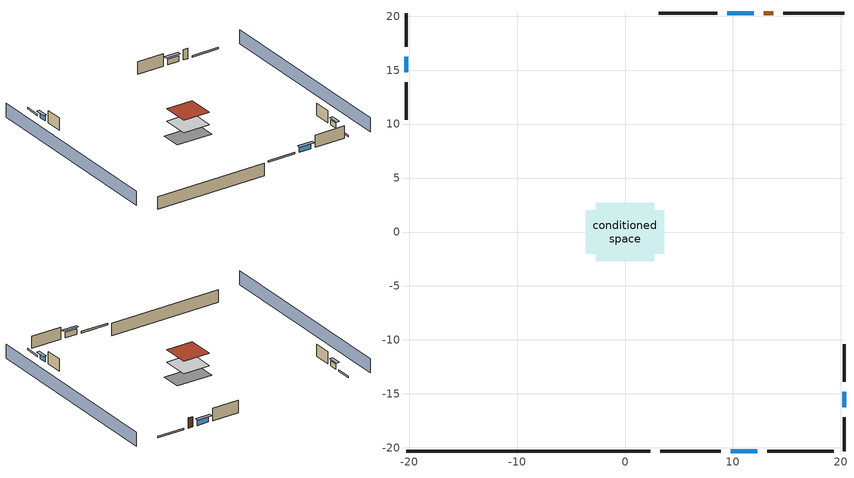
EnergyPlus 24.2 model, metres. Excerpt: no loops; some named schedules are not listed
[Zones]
conditioned space
 floor adiabatic (AdiabaticFloorConstruction): -2.71,-2.71 -2.71,2.71 2.71,2.71 2.71,-2.71 z0.3
 floor foundation (Slab1 construction): -3.64,-2.02 -3.64,2.02 3.64,2.02 3.64,-2.02 z-2.13
 wall outside (RimJoist1 construction): 3.28,-20.29 8.89,-20.29 z0.3:0.61
 wall outside (RimJoist2 construction): -20.29,20.29 -20.29,17.19 z0.3:0.61
 wall outside (RimJoist3 construction): 20.29,20.29 14.69,20.29 z0.3:0.61
 wall outside (RimJoist4 construction): 20.29,-20.29 20.29,-17.19 z0.3:0.61
 wall outside (AdiabaticWallConstruction 1): 13.76,20.29 12.84,20.29 z0.3:2.34
 wall outside (AdiabaticWallConstruction): 9.82,-20.29 12.25,-20.29 / 11.91,20.29 9.48,20.29 z0.3:1.4; -20.29,16.26 -20.29,14.79 / 20.29,-16.26 20.29,-14.79 z0.3:1.31
 wall outside (Wall1 construction): 13.18,-20.29 19.37,-20.29 z0.3:2.74
 wall outside (Wall2 construction): -20.29,13.86 -20.29,10.42 z0.3:2.74
 wall outside (Wall3 construction): 8.55,20.29 3.13,20.29 z0.3:2.74
 wall outside (Wall4 construction): 20.29,-13.86 20.29,-10.42 z0.3:2.74
 wall foundation (FoundationWall1 construction): -20.29,-20.29 2.35,-20.29 z-2.13:0.3
 window (WindowConstruction): 9.82,-20.29 12.25,-20.29 z0.3:1.4
 window (WindowConstruction 1): -20.29,16.26 -20.29,14.79 z0.3:1.31
 window (WindowConstruction 2): 11.91,20.29 9.48,20.29 z0.3:1.4
 window (WindowConstruction 3): 20.29,-16.26 20.29,-14.79 z0.3:1.31
 door (Door): 13.76,20.29 12.84,20.29 z0.3:2.34
 ceiling adiabatic (AdiabaticFloorConstruction): 2.71,-2.71 2.71,2.71 -2.71,2.71 -2.71,-2.71 z0.3
 roof outside (Roof1 construction): -2.71,2.71 -2.71,-2.71 2.71,-2.71 2.71,2.71 z2.74
shading: -24.87,20.29 -24.87,-20.29 / 24.87,-20.29 24.87,20.29 z0:2.74; 12.55,-20.29 9.51,-20.29 9.51,-20.9 12.55,-20.9 z1.71; -20.29,14.48 -20.29,16.56 -20.9,16.56 -20.9,14.48 z1.62; 9.18,20.29 12.22,20.29 12.22,20.9 9.18,20.9 z1.71; 20.29,-14.48 20.29,-16.56 20.9,-16.56 20.9,-14.48 z1.62
[Building]
Building 1: Terrain=Suburbs
[Site:Location]
Portland Intl Arpt_OR: Latitude {deg}=45.59; Longitude {deg}=-122.6; Time Zone {hr}=-8; Elevation {m}=33; Keep Site Location Information=Yes
[Site:GroundTemperature:Shallow]
10.2558, 8.96328, 8.85977, 9.47314, 11.9355, 14.3863, 16.5111, 17.8571, 17.9714, 16.8767, 14.8061, 12.4304
[Site:WaterMainsTemperature]
Calculation Method=Schedule; Temperature Schedule=mains temperature schedule
[Material] Roughness=Rough; Thermal Absorptance=0.9
Name | Thickness {m} | Conductivity {W/m-K} | Density {kg/m3} | Specific Heat {J/kg-K} | Solar Absorptance | Visible Absorptance
asphalt or fiberglass shingles | 0.00635 | 0.162714 | 1121.4 | 1465.45 | 0.85 | 0.85
concrete 4.0 in. | 0.1016 | 1.803125 | 2242.8 | 837.4 | 0.7 | 0.7
concrete 8.0 in. | 0.2032 | 1.803125 | 2242.8 | 837.4 | 0.7 | 0.7
door material | 0.04445 | 0.0612267 | 512.64 | 1214.23 | 0.7 | 0.7
floor covering | 0.0127 | 0.0450781 | 54.468 | 1339.84 | 0.9 | 0.9
floor covering 1 | 0.0127 | 0.0433444 | 54.468 | 1339.84 | 0.6 | 0.6
floor rigid ins; wall rigid ins | 0.512978 | 0.029427 | 32.04 | 1214.23 | 0.7 | 0.7
floor stud and cavity | 0.1397 | 1.75129 | 37.0049 | 1207.88 | 0.7 | 0.7
furniture material conditioned space 1 | 0.1524 | 0.115458 | 640.8 | 1214.23 | 0.6 | 0.6
gypsum board | 0.0127 | 0.160291 | 801 | 837.4 | 0.6 | 0.6
gypsum board 1 | 0.0127 | 0.160291 | 801 | 837.4 | 0.7 | 0.7
osb sheathing 0.5 in. | 0.0127 | 0.115458 | 512.64 | 1214.23 | 0.7 | 0.7
osb sheathing 0.75 in. | 0.01905 | 0.115458 | 512.64 | 1214.23 | 0.7 | 0.7
rim joist stud and cavity | 0.0508 | 0.178688 | 50.32683 | 1063.81 | 0.6 | 0.6
roof rigid ins | 0.051816 | 0.029427 | 32.04 | 1214.23 | 0.7 | 0.7
roof stud and cavity | 0.2032 | 0.667294 | 78.34581 | 1123.46 | 0.7 | 0.7
wall stud and cavity | 0.1397 | 0.550994 | 139.0536 | 1170.24 | 0.7 | 0.7
wall stud and cavity 1 | 0.0889 | 0.380278 | 52.3479 | 1209.89 | 0.7 | 0.7
wall stud and cavity 2 | 0.0889 | 0.391764 | 83.0341 | 1211.67 | 0.7 | 0.7
wood siding | 0.0254 | 0.102417 | 544.68 | 1172.36 | 0.85 | 0.85
wood siding 1; wood siding 2 | 0.0254 | 0.102417 | 544.68 | 1172.36 | 0.7 | 0.7
[WindowMaterial:SimpleGlazingSystem]
WindowMaterial: U-Factor {W/m2-K}=1.93052; Solar Heat Gain Coefficient=0.49
[Construction]
AdiabaticFloorConstruction: floor stud and cavity, floor rigid ins, osb sheathing 0.75 in., floor covering 1
AdiabaticWallConstruction: wood siding 1, wall rigid ins, wall stud and cavity 1, gypsum board
AdiabaticWallConstruction 1: wood siding 2, wall rigid ins, wall stud and cavity 1, gypsum board
Door: door material
FoundationWall1 construction: concrete 8.0 in., gypsum board 1
furniture construction conditioned space 1: furniture material conditioned space 1
PartitionWallConstruction: gypsum board, wall stud and cavity 2, gypsum board
RimJoist1 construction; RimJoist2 construction; RimJoist3 construction; RimJoist4 construction: wood siding, rim joist stud and cavity
Roof1 construction: asphalt or fiberglass shingles, roof rigid ins, osb sheathing 0.75 in., roof stud and cavity, gypsum board
Slab1 construction: concrete 4.0 in., floor covering
Wall1 construction; Wall2 construction; Wall3 construction; Wall4 construction: wood siding, osb sheathing 0.5 in., wall stud and cavity, gypsum board
WindowConstruction; WindowConstruction 1; WindowConstruction 2; WindowConstruction 3: WindowMaterial
[Zone]
conditioned space: Multiplier=1; Volume {m3}=143.623; Part of Total Floor Area=Yes
[Space]
conditioned space 1: Zone=conditioned space; Volume {m3}=143.623
[SurfaceProperty:ExposedFoundationPerimeter]
Slab1: Exposed Perimeter Calculation Method=TotalExposedPerimeter; Total Exposed Perimeter {m}=22.64664
[SurfaceProperty:IncidentSolarMultiplier] Incident Solar Multiplier=1; Incident Solar Multiplier Schedule=trans schedule winter=0.85 summer=0.7
Window1; Window2; Window3; Window4
[InternalMass] Zone or ZoneList=conditioned space; Space or SpaceList=conditioned space 1
Name | Construction | Surface Area {m2}
furniture mass conditioned space 1 | furniture construction conditioned space 1 | 23.56021
partition wall mass | PartitionWallConstruction | 58.90053
[ElectricEquipment] Zone or ZoneList or Space or SpaceList=conditioned space 1; Design Level Calculation Method=EquipmentLevel; Fraction Latent=0
Name | Schedule | Design Level {W} | Fraction Radiant | Fraction Lost
clothes dryer | clothes dryer schedule | 0 | 0 | 1
clothes washer | clothes washer schedule | 0 | 0 | 1
cooking range | cooking range schedule | 0 | 0 | 1
dishwasher | dishwasher schedule | 0 | 0 | 1
freezer | freezer schedule | 194.914 | 0.6 | 0
fridge | fridge schedule | 49.4292 | 0.6 | 0
mech vent house fan | mech vent house fan schedule | 0 | 0 | 1
mech vent house fan cfis | mech vent house fan cfis schedule | 0 | 0 | 0
whole house fan | Always On Discrete | 0 | 0 | 1
[OtherEquipment] Zone or ZoneList or Space or SpaceList=conditioned space 1; Design Level Calculation Method=EquipmentLevel
Name | Fuel Type | Schedule | Design Level {W} | Fraction Latent | Fraction Radiant | Fraction Lost
clothes dryer 1 | Electricity | clothes dryer schedule | 0 | 0 | 0 | 1
cooking range 1 | Electricity | cooking range schedule | 0 | 0 | 0 | 1
general water use latent | None | general water use schedule | 0 | 1 | 0 | 0
general water use sensible | None | general water use schedule | 0 | 0 | 0.6 | 0
mech vent house fan latent load; water heater lat | None | Always On Discrete | 0 | 1 | 0 | 0
mech vent house fan sensible load; water heater sens | None | Always On Discrete | 0 | 0 | 0 | 0
water heater energy adjustment1 | Electricity | Always On Discrete | 0.01 | 0 | 0 | 1
[ZoneInfiltration:DesignFlowRate] Zone or ZoneList or Space or SpaceList=conditioned space 1; Schedule=Always On Discrete; Design Flow Rate Calculation Method=Flow/Zone; Design Flow Rate {m3/s}=0
infil flow; natural vent flow; whole house fan flow
[AvailabilityManager:Scheduled]
central ac and furnace airloop Availability Manager: Schedule=Always On Discrete
[Foundation:Kiva]
Foundation Kiva 1: Initial Indoor Air Temperature {C}=9.44444; Wall Height Above Grade {m}=0.3048; Wall Depth Below Slab {m}=0.2032
[Foundation:Kiva:Settings]
Soil Conductivity {W/m-K}=2.9427; Soil Density {kg/m3}=1842.3; Soil Specific Heat {J/kg-K}=418.7; Ground Solar Absorptivity=0.9; Ground Thermal Absorptivity=0.9; Ground Surface Roughness {m}=0.03; Far-Field Width {m}=40; Deep-Ground Boundary Condition=ZeroFlux; Deep-Ground Depth {m}=40; Minimum Cell Dimension {m}=0.2; Maximum Cell Growth Coefficient=3; Simulation Timestep=Timestep
[EnergyManagementSystem:GlobalVariable]
central_ac_and_furnace_airloop_Fan_RTF
infil_program_Qfan
infil_program_Qinf
natural_vent_program_Qnv
natural_vent_program_Qwhf
[EnergyManagementSystem:Sensor]
Name | Output:Variable or Output:Meter Index Key | Output:Variable or Output:Meter
airflow_gain | infil flow | Infiltration Sensible Heat Gain Energy
airflow_gain_1 | natural vent flow | Infiltration Sensible Heat Gain Energy
airflow_gain_2 | whole house fan flow | Infiltration Sensible Heat Gain Energy
airflow_loss | infil flow | Infiltration Sensible Heat Loss Energy
airflow_loss_1 | natural vent flow | Infiltration Sensible Heat Loss Energy
airflow_loss_2 | whole house fan flow | Infiltration Sensible Heat Loss Energy
clg_load_cond |  | Cooling:EnergyTransfer:Zone:CONDITIONED SPACE
clg_sp_s; clg_sp_s_1 | cooling setpoint | Schedule Value
cool_season | cooling season schedule | Schedule Value
htg_load_cond |  | Heating:EnergyTransfer:Zone:CONDITIONED SPACE
htg_sp_s; htg_sp_s_1 | heating setpoint | Schedule Value
ig_ee_conv | clothes dryer | Electric Equipment Convective Heating Energy
ig_ee_conv_2 | cooking range | Electric Equipment Convective Heating Energy
ig_ee_conv_4 | freezer | Electric Equipment Convective Heating Energy
ig_ee_conv_5 | fridge | Electric Equipment Convective Heating Energy
ig_ee_conv_6 | whole house fan | Electric Equipment Convective Heating Energy
ig_ee_rad | clothes dryer | Electric Equipment Radiant Heating Energy
ig_ee_rad_2 | cooking range | Electric Equipment Radiant Heating Energy
ig_ee_rad_4 | freezer | Electric Equipment Radiant Heating Energy
ig_ee_rad_5 | fridge | Electric Equipment Radiant Heating Energy
ig_ee_rad_6 | whole house fan | Electric Equipment Radiant Heating Energy
ig_oe_conv | clothes dryer 1 | Other Equipment Convective Heating Energy
ig_oe_conv_1 | cooking range 1 | Other Equipment Convective Heating Energy
ig_oe_conv_2 | general water use latent | Other Equipment Convective Heating Energy
ig_oe_conv_3 | general water use sensible | Other Equipment Convective Heating Energy
ig_oe_conv_4 | water heater energy adjustment1 | Other Equipment Convective Heating Energy
ig_oe_conv_5 | water heater lat | Other Equipment Convective Heating Energy
ig_oe_conv_6 | water heater sens | Other Equipment Convective Heating Energy
ig_oe_rad | clothes dryer 1 | Other Equipment Radiant Heating Energy
ig_oe_rad_1 | cooking range 1 | Other Equipment Radiant Heating Energy
ig_oe_rad_2 | general water use latent | Other Equipment Radiant Heating Energy
ig_oe_rad_3 | general water use sensible | Other Equipment Radiant Heating Energy
ig_oe_rad_4 | water heater energy adjustment1 | Other Equipment Radiant Heating Energy
ig_oe_rad_5 | water heater lat | Other Equipment Radiant Heating Energy
ig_oe_rad_6 | water heater sens | Other Equipment Radiant Heating Energy
im_conv | furniture mass conditioned space 1 | Surface Inside Face Convection Heat Gain Energy
im_conv_1 | partition wall mass | Surface Inside Face Convection Heat Gain Energy
im_ig | furniture mass conditioned space 1 | Surface Inside Face Internal Gains Radiation Heat Gain Energy
im_ig_1 | partition wall mass | Surface Inside Face Internal Gains Radiation Heat Gain Energy
im_lgt | furniture mass conditioned space 1 | Surface Inside Face Lights Radiation Heat Gain Energy
im_lgt_1 | partition wall mass | Surface Inside Face Lights Radiation Heat Gain Energy
im_sol | furniture mass conditioned space 1 | Surface Inside Face Solar Radiation Heat Gain Energy
im_sol_1 | partition wall mass | Surface Inside Face Solar Radiation Heat Gain Energy
im_surf | furniture mass conditioned space 1 | Surface Inside Face Net Surface Thermal Radiation Heat Gain Energy
im_surf_1 | partition wall mass | Surface Inside Face Net Surface Thermal Radiation Heat Gain Energy
mv_conv | mech vent house fan | Electric Equipment Convective Heating Energy
mv_conv_1 | mech vent house fan cfis | Electric Equipment Convective Heating Energy
mv_conv_2 | mech vent house fan latent load | Other Equipment Convective Heating Energy
mv_conv_3 | mech vent house fan sensible load | Other Equipment Convective Heating Energy
mv_rad | mech vent house fan | Electric Equipment Radiant Heating Energy
mv_rad_1 | mech vent house fan cfis | Electric Equipment Radiant Heating Energy
mv_rad_2 | mech vent house fan latent load | Other Equipment Radiant Heating Energy
mv_rad_3 | mech vent house fan sensible load | Other Equipment Radiant Heating Energy
natural_vent_s | natural vent schedule | Schedule Value
out_pb_s |  | Site Outdoor Air Barometric Pressure
out_wt_s |  | Site Outdoor Air Humidity Ratio
site_vw_s |  | Site Wind Speed
ss_back_out | Window1 | Surface Window Shortwave from Zone Back Out Window Heat Transfer Rate
ss_back_out_1 | Window2 | Surface Window Shortwave from Zone Back Out Window Heat Transfer Rate
ss_back_out_2 | Window3 | Surface Window Shortwave from Zone Back Out Window Heat Transfer Rate
ss_back_out_3 | Window4 | Surface Window Shortwave from Zone Back Out Window Heat Transfer Rate
ss_conv | Door1 | Surface Inside Face Convection Heat Gain Energy
ss_conv_1 | Window1 | Surface Inside Face Convection Heat Gain Energy
ss_conv_2 | Window2 | Surface Inside Face Convection Heat Gain Energy
ss_conv_3 | Window3 | Surface Inside Face Convection Heat Gain Energy
ss_conv_4 | Window4 | Surface Inside Face Convection Heat Gain Energy
ss_ig | Door1 | Surface Inside Face Internal Gains Radiation Heat Gain Energy
ss_ig_1 | Window1 | Surface Inside Face Internal Gains Radiation Heat Gain Energy
ss_ig_2 | Window2 | Surface Inside Face Internal Gains Radiation Heat Gain Energy
ss_ig_3 | Window3 | Surface Inside Face Internal Gains Radiation Heat Gain Energy
ss_ig_4 | Window4 | Surface Inside Face Internal Gains Radiation Heat Gain Energy
ss_lgt | Door1 | Surface Inside Face Lights Radiation Heat Gain Energy
ss_sol | Door1 | Surface Inside Face Solar Radiation Heat Gain Energy
ss_surf | Door1 | Surface Inside Face Net Surface Thermal Radiation Heat Gain Energy
ss_surf_1 | Window1 | Surface Inside Face Net Surface Thermal Radiation Heat Gain Energy
ss_surf_2 | Window2 | Surface Inside Face Net Surface Thermal Radiation Heat Gain Energy
ss_surf_3 | Window3 | Surface Inside Face Net Surface Thermal Radiation Heat Gain Energy
ss_surf_4 | Window4 | Surface Inside Face Net Surface Thermal Radiation Heat Gain Energy
ss_trans_in | Window1 | Surface Window Transmitted Solar Radiation Rate
ss_trans_in_1 | Window2 | Surface Window Transmitted Solar Radiation Rate
ss_trans_in_2 | Window3 | Surface Window Transmitted Solar Radiation Rate
ss_trans_in_3 | Window4 | Surface Window Transmitted Solar Radiation Rate
ss_trans_out | Window1 | Surface Inside Face Initial Transmitted Diffuse Transmitted Out Window Solar Radiation Rate
ss_trans_out_1 | Window2 | Surface Inside Face Initial Transmitted Diffuse Transmitted Out Window Solar Radiation Rate
ss_trans_out_2 | Window3 | Surface Inside Face Initial Transmitted Diffuse Transmitted Out Window Solar Radiation Rate
ss_trans_out_3 | Window4 | Surface Inside Face Initial Transmitted Diffuse Transmitted Out Window Solar Radiation Rate
s_conv | FoundationWall1 | Surface Inside Face Convection Heat Gain Energy
s_conv_1 | inferred conditioned ceiling | Surface Inside Face Convection Heat Gain Energy
s_conv_10 | Wall2 | Surface Inside Face Convection Heat Gain Energy
s_conv_11 | Wall3 | Surface Inside Face Convection Heat Gain Energy
s_conv_12 | Wall4 | Surface Inside Face Convection Heat Gain Energy
s_conv_2 | inferred conditioned floor | Surface Inside Face Convection Heat Gain Energy
s_conv_3 | RimJoist1 | Surface Inside Face Convection Heat Gain Energy
s_conv_4 | RimJoist2 | Surface Inside Face Convection Heat Gain Energy
s_conv_5 | RimJoist3 | Surface Inside Face Convection Heat Gain Energy
s_conv_6 | RimJoist4 | Surface Inside Face Convection Heat Gain Energy
s_conv_7 | Roof1 | Surface Inside Face Convection Heat Gain Energy
s_conv_8 | Slab1 | Surface Inside Face Convection Heat Gain Energy
s_conv_9 | Wall1 | Surface Inside Face Convection Heat Gain Energy
s_ig | FoundationWall1 | Surface Inside Face Internal Gains Radiation Heat Gain Energy
s_ig_1 | inferred conditioned ceiling | Surface Inside Face Internal Gains Radiation Heat Gain Energy
s_ig_10 | Wall2 | Surface Inside Face Internal Gains Radiation Heat Gain Energy
s_ig_11 | Wall3 | Surface Inside Face Internal Gains Radiation Heat Gain Energy
s_ig_12 | Wall4 | Surface Inside Face Internal Gains Radiation Heat Gain Energy
s_ig_2 | inferred conditioned floor | Surface Inside Face Internal Gains Radiation Heat Gain Energy
s_ig_3 | RimJoist1 | Surface Inside Face Internal Gains Radiation Heat Gain Energy
s_ig_4 | RimJoist2 | Surface Inside Face Internal Gains Radiation Heat Gain Energy
s_ig_5 | RimJoist3 | Surface Inside Face Internal Gains Radiation Heat Gain Energy
s_ig_6 | RimJoist4 | Surface Inside Face Internal Gains Radiation Heat Gain Energy
s_ig_7 | Roof1 | Surface Inside Face Internal Gains Radiation Heat Gain Energy
s_ig_8 | Slab1 | Surface Inside Face Internal Gains Radiation Heat Gain Energy
s_ig_9 | Wall1 | Surface Inside Face Internal Gains Radiation Heat Gain Energy
s_lgt | FoundationWall1 | Surface Inside Face Lights Radiation Heat Gain Energy
s_lgt_1 | inferred conditioned ceiling | Surface Inside Face Lights Radiation Heat Gain Energy
s_lgt_10 | Wall2 | Surface Inside Face Lights Radiation Heat Gain Energy
s_lgt_11 | Wall3 | Surface Inside Face Lights Radiation Heat Gain Energy
s_lgt_12 | Wall4 | Surface Inside Face Lights Radiation Heat Gain Energy
s_lgt_2 | inferred conditioned floor | Surface Inside Face Lights Radiation Heat Gain Energy
s_lgt_3 | RimJoist1 | Surface Inside Face Lights Radiation Heat Gain Energy
s_lgt_4 | RimJoist2 | Surface Inside Face Lights Radiation Heat Gain Energy
s_lgt_5 | RimJoist3 | Surface Inside Face Lights Radiation Heat Gain Energy
s_lgt_6 | RimJoist4 | Surface Inside Face Lights Radiation Heat Gain Energy
s_lgt_7 | Roof1 | Surface Inside Face Lights Radiation Heat Gain Energy
s_lgt_8 | Slab1 | Surface Inside Face Lights Radiation Heat Gain Energy
s_lgt_9 | Wall1 | Surface Inside Face Lights Radiation Heat Gain Energy
s_sol | FoundationWall1 | Surface Inside Face Solar Radiation Heat Gain Energy
s_sol_1 | inferred conditioned ceiling | Surface Inside Face Solar Radiation Heat Gain Energy
s_sol_10 | Wall2 | Surface Inside Face Solar Radiation Heat Gain Energy
s_sol_11 | Wall3 | Surface Inside Face Solar Radiation Heat Gain Energy
s_sol_12 | Wall4 | Surface Inside Face Solar Radiation Heat Gain Energy
s_sol_2 | inferred conditioned floor | Surface Inside Face Solar Radiation Heat Gain Energy
s_sol_3 | RimJoist1 | Surface Inside Face Solar Radiation Heat Gain Energy
s_sol_4 | RimJoist2 | Surface Inside Face Solar Radiation Heat Gain Energy
s_sol_5 | RimJoist3 | Surface Inside Face Solar Radiation Heat Gain Energy
s_sol_6 | RimJoist4 | Surface Inside Face Solar Radiation Heat Gain Energy
s_sol_7 | Roof1 | Surface Inside Face Solar Radiation Heat Gain Energy
s_sol_8 | Slab1 | Surface Inside Face Solar Radiation Heat Gain Energy
s_sol_9 | Wall1 | Surface Inside Face Solar Radiation Heat Gain Energy
s_surf | FoundationWall1 | Surface Inside Face Net Surface Thermal Radiation Heat Gain Energy
s_surf_1 | inferred conditioned ceiling | Surface Inside Face Net Surface Thermal Radiation Heat Gain Energy
s_surf_10 | Wall2 | Surface Inside Face Net Surface Thermal Radiation Heat Gain Energy
s_surf_11 | Wall3 | Surface Inside Face Net Surface Thermal Radiation Heat Gain Energy
s_surf_12 | Wall4 | Surface Inside Face Net Surface Thermal Radiation Heat Gain Energy
s_surf_2 | inferred conditioned floor | Surface Inside Face Net Surface Thermal Radiation Heat Gain Energy
s_surf_3 | RimJoist1 | Surface Inside Face Net Surface Thermal Radiation Heat Gain Energy
s_surf_4 | RimJoist2 | Surface Inside Face Net Surface Thermal Radiation Heat Gain Energy
s_surf_5 | RimJoist3 | Surface Inside Face Net Surface Thermal Radiation Heat Gain Energy
s_surf_6 | RimJoist4 | Surface Inside Face Net Surface Thermal Radiation Heat Gain Energy
s_surf_7 | Roof1 | Surface Inside Face Net Surface Thermal Radiation Heat Gain Energy
s_surf_8 | Slab1 | Surface Inside Face Net Surface Thermal Radiation Heat Gain Energy
s_surf_9 | Wall1 | Surface Inside Face Net Surface Thermal Radiation Heat Gain Energy
water_heater_T_set | water heater setpoint | Schedule Value
[EnergyManagementSystem:Actuator]
Name | Actuated Component Unique | Actuated Component Type | Actuated Component Control Type
fridge_schedule_act | fridge schedule | Schedule:Constant | Schedule Value
infil_flow_act | infil flow | Zone Infiltration | Air Exchange Flow Rate
mech_vent_house_fan_cfis_act | mech vent house fan cfis | ElectricEquipment | Electricity Rate
mech_vent_house_fan_latent_load_act | mech vent house fan latent load | OtherEquipment | Power Level
mech_vent_house_fan_sensible_load_act | mech vent house fan sensible load | OtherEquipment | Power Level
natural_vent_flow_act | natural vent flow | Zone Infiltration | Air Exchange Flow Rate
water_heater_HPWHSchedOverride | water heater setpoint | Schedule:Constant | Schedule Value
water_heater_hpwh_ec_adj_act | water heater energy adjustment1 | OtherEquipment | Power Level
water_heater_lat_act | water heater lat | OtherEquipment | Power Level
[Schedule:Day:Interval]
trans schedule winter=0.85 summer=0.7 day; trans schedule winter=0.85 summer=0.7 day 2: No, 24:00, 0.85
trans schedule winter=0.85 summer=0.7 day 1: No, 24:00, 0.7
trans schedule winter=0.85 summer=0.7 default day; clothes dryer schedule day 1; clothes dryer schedule default day; clothes washer schedule day 1; clothes washer schedule default day; cooking range schedule day 1; cooking range schedule default day; dishwasher schedule day 1; dishwasher schedule default day; freezer schedule default day; general water use schedule day 1; general water use schedule default day: No, 24:00, 0
freezer schedule day; freezer schedule day 6: No, 01:00, 0.610949, 02:00, 0.595675, 03:00, 0.580401, 04:00, 0.565128, 06:00, 0.549854, 07:00, 0.580401, 08:00, 0.610949, 10:00, 0.626223, 12:00, 0.610949, 15:00, 0.641496, 16:00, 0.626223, 17:00, 0.672044, 18:00, 0.733139, 19:00, 0.763686, 20:00, 0.733139, 21:00, 0.717865, 22:00, 0.702591, 23:00, 0.672044, 24:00, 0.626223
freezer schedule day 1: No, 01:00, 0.609489, 02:00, 0.594252, 03:00, 0.579015, 04:00, 0.563777, 06:00, 0.54854, 07:00, 0.579015, 08:00, 0.609489, 10:00, 0.624726, 12:00, 0.609489, 15:00, 0.639964, 16:00, 0.624726, 17:00, 0.670438, 18:00, 0.731387, 19:00, 0.761861, 20:00, 0.731387, 21:00, 0.71615, 22:00, 0.700912, 23:00, 0.670438, 24:00, 0.624726
freezer schedule day 2: No, 01:00, 0.791241, 02:00, 0.77146, 03:00, 0.751679, 04:00, 0.731898, 06:00, 0.712117, 07:00, 0.751679, 08:00, 0.791241, 10:00, 0.811022, 12:00, 0.791241, 15:00, 0.830803, 16:00, 0.811022, 17:00, 0.870365, 18:00, 0.949489, 19:00, 0.989051, 20:00, 0.949489, 21:00, 0.929708, 22:00, 0.909927, 23:00, 0.870365, 24:00, 0.811022
freezer schedule day 3: No, 01:00, 0.8, 02:00, 0.78, 03:00, 0.76, 04:00, 0.74, 06:00, 0.72, 07:00, 0.76, 08:00, 0.8, 10:00, 0.82, 12:00, 0.8, 15:00, 0.84, 16:00, 0.82, 17:00, 0.88, 18:00, 0.96, 19:00, 1, 20:00, 0.96, 21:00, 0.94, 22:00, 0.92, 23:00, 0.88, 24:00, 0.82
freezer schedule day 4: No, 01:00, 0.679562, 02:00, 0.662573, 03:00, 0.645584, 04:00, 0.628595, 06:00, 0.611606, 07:00, 0.645584, 08:00, 0.679562, 10:00, 0.696551, 12:00, 0.679562, 15:00, 0.71354, 16:00, 0.696551, 17:00, 0.747518, 18:00, 0.815474, 19:00, 0.849453, 20:00, 0.815474, 21:00, 0.798485, 22:00, 0.781496, 23:00, 0.747518, 24:00, 0.696551
freezer schedule day 5: No, 01:00, 0.675182, 02:00, 0.658303, 03:00, 0.641423, 04:00, 0.624544, 06:00, 0.607664, 07:00, 0.641423, 08:00, 0.675182, 10:00, 0.692062, 12:00, 0.675182, 15:00, 0.708942, 16:00, 0.692062, 17:00, 0.742701, 18:00, 0.810219, 19:00, 0.843978, 20:00, 0.810219, 21:00, 0.793339, 22:00, 0.77646, 23:00, 0.742701, 24:00, 0.692062
[Schedule:Week:Daily]
trans schedule winter=0.85 summer=0.7 Week Rule - Jan1-May26: trans schedule winter=0.85 summer=0.7 day, trans schedule winter=0.85 summer=0.7 day, trans schedule winter=0.85 summer=0.7 day, trans schedule winter=0.85 summer=0.7 day, trans schedule winter=0.85 summer=0.7 day, trans schedule winter=0.85 summer=0.7 day, trans schedule winter=0.85 summer=0.7 day, trans schedule winter=0.85 summer=0.7 default day, trans schedule winter=0.85 summer=0.7 default day, trans schedule winter=0.85 summer=0.7 default day, trans schedule winter=0.85 summer=0.7 default day, trans schedule winter=0.85 summer=0.7 default day
trans schedule winter=0.85 summer=0.7 Week Rule - May27-Jun2: trans schedule winter=0.85 summer=0.7 day, trans schedule winter=0.85 summer=0.7 day, trans schedule winter=0.85 summer=0.7 day, trans schedule winter=0.85 summer=0.7 day, trans schedule winter=0.85 summer=0.7 day, trans schedule winter=0.85 summer=0.7 day 1, trans schedule winter=0.85 summer=0.7 day 1, trans schedule winter=0.85 summer=0.7 default day, trans schedule winter=0.85 summer=0.7 default day, trans schedule winter=0.85 summer=0.7 default day, trans schedule winter=0.85 summer=0.7 default day, trans schedule winter=0.85 summer=0.7 default day
trans schedule winter=0.85 summer=0.7 Week Rule - Jun3-Sep29: trans schedule winter=0.85 summer=0.7 day 1, trans schedule winter=0.85 summer=0.7 day 1, trans schedule winter=0.85 summer=0.7 day 1, trans schedule winter=0.85 summer=0.7 day 1, trans schedule winter=0.85 summer=0.7 day 1, trans schedule winter=0.85 summer=0.7 day 1, trans schedule winter=0.85 summer=0.7 day 1, trans schedule winter=0.85 summer=0.7 default day, trans schedule winter=0.85 summer=0.7 default day, trans schedule winter=0.85 summer=0.7 default day, trans schedule winter=0.85 summer=0.7 default day, trans schedule winter=0.85 summer=0.7 default day
trans schedule winter=0.85 summer=0.7 Week Rule - Sep30-Oct6: trans schedule winter=0.85 summer=0.7 day 1, trans schedule winter=0.85 summer=0.7 day 2, trans schedule winter=0.85 summer=0.7 day 2, trans schedule winter=0.85 summer=0.7 day 2, trans schedule winter=0.85 summer=0.7 day 2, trans schedule winter=0.85 summer=0.7 day 2, trans schedule winter=0.85 summer=0.7 day 2, trans schedule winter=0.85 summer=0.7 default day, trans schedule winter=0.85 summer=0.7 default day, trans schedule winter=0.85 summer=0.7 default day, trans schedule winter=0.85 summer=0.7 default day, trans schedule winter=0.85 summer=0.7 default day
trans schedule winter=0.85 summer=0.7 Week Rule - Oct7-Dec31: trans schedule winter=0.85 summer=0.7 day 2, trans schedule winter=0.85 summer=0.7 day 2, trans schedule winter=0.85 summer=0.7 day 2, trans schedule winter=0.85 summer=0.7 day 2, trans schedule winter=0.85 summer=0.7 day 2, trans schedule winter=0.85 summer=0.7 day 2, trans schedule winter=0.85 summer=0.7 day 2, trans schedule winter=0.85 summer=0.7 default day, trans schedule winter=0.85 summer=0.7 default day, trans schedule winter=0.85 summer=0.7 default day, trans schedule winter=0.85 summer=0.7 default day, trans schedule winter=0.85 summer=0.7 default day
clothes dryer schedule Week Rule - Jan1-Dec31: clothes dryer schedule day 1, clothes dryer schedule day 1, clothes dryer schedule day 1, clothes dryer schedule day 1, clothes dryer schedule day 1, clothes dryer schedule day 1, clothes dryer schedule day 1, clothes dryer schedule default day, clothes dryer schedule default day, clothes dryer schedule default day, clothes dryer schedule default day, clothes dryer schedule default day
clothes washer schedule Week Rule - Jan1-Dec31: clothes washer schedule day 1, clothes washer schedule day 1, clothes washer schedule day 1, clothes washer schedule day 1, clothes washer schedule day 1, clothes washer schedule day 1, clothes washer schedule day 1, clothes washer schedule default day, clothes washer schedule default day, clothes washer schedule default day, clothes washer schedule default day, clothes washer schedule default day
cooking range schedule Week Rule - Jan1-Dec31: cooking range schedule day 1, cooking range schedule day 1, cooking range schedule day 1, cooking range schedule day 1, cooking range schedule day 1, cooking range schedule day 1, cooking range schedule day 1, cooking range schedule default day, cooking range schedule default day, cooking range schedule default day, cooking range schedule default day, cooking range schedule default day
dishwasher schedule Week Rule - Jan1-Dec31: dishwasher schedule day 1, dishwasher schedule day 1, dishwasher schedule day 1, dishwasher schedule day 1, dishwasher schedule day 1, dishwasher schedule day 1, dishwasher schedule day 1, dishwasher schedule default day, dishwasher schedule default day, dishwasher schedule default day, dishwasher schedule default day, dishwasher schedule default day
freezer schedule Week Rule - Jan1-Jan27: freezer schedule day, freezer schedule day, freezer schedule day, freezer schedule day, freezer schedule day, freezer schedule day, freezer schedule day, freezer schedule default day, freezer schedule default day, freezer schedule default day, freezer schedule default day, freezer schedule default day
freezer schedule Week Rule - Jan28-Feb3: freezer schedule day, freezer schedule day, freezer schedule day, freezer schedule day, freezer schedule day 1, freezer schedule day 1, freezer schedule day 1, freezer schedule default day, freezer schedule default day, freezer schedule default day, freezer schedule default day, freezer schedule default day
freezer schedule Week Rule - Feb4-Feb24: freezer schedule day 1, freezer schedule day 1, freezer schedule day 1, freezer schedule day 1, freezer schedule day 1, freezer schedule day 1, freezer schedule day 1, freezer schedule default day, freezer schedule default day, freezer schedule default day, freezer schedule default day, freezer schedule default day
freezer schedule Week Rule - Feb25-Mar3: freezer schedule day 1, freezer schedule day 1, freezer schedule day 1, freezer schedule day 1, freezer schedule day 2, freezer schedule day 2, freezer schedule day 2, freezer schedule default day, freezer schedule default day, freezer schedule default day, freezer schedule default day, freezer schedule default day
freezer schedule Week Rule - Mar4-May26: freezer schedule day 2, freezer schedule day 2, freezer schedule day 2, freezer schedule day 2, freezer schedule day 2, freezer schedule day 2, freezer schedule day 2, freezer schedule default day, freezer schedule default day, freezer schedule default day, freezer schedule default day, freezer schedule default day
freezer schedule Week Rule - May27-Jun2: freezer schedule day 2, freezer schedule day 2, freezer schedule day 2, freezer schedule day 2, freezer schedule day 2, freezer schedule day 3, freezer schedule day 3, freezer schedule default day, freezer schedule default day, freezer schedule default day, freezer schedule default day, freezer schedule default day
freezer schedule Week Rule - Jun3-Sep29: freezer schedule day 3, freezer schedule day 3, freezer schedule day 3, freezer schedule day 3, freezer schedule day 3, freezer schedule day 3, freezer schedule day 3, freezer schedule default day, freezer schedule default day, freezer schedule default day, freezer schedule default day, freezer schedule default day
freezer schedule Week Rule - Sep30-Oct6: freezer schedule day 3, freezer schedule day 4, freezer schedule day 4, freezer schedule day 4, freezer schedule day 4, freezer schedule day 4, freezer schedule day 4, freezer schedule default day, freezer schedule default day, freezer schedule default day, freezer schedule default day, freezer schedule default day
freezer schedule Week Rule - Oct7-Oct27: freezer schedule day 4, freezer schedule day 4, freezer schedule day 4, freezer schedule day 4, freezer schedule day 4, freezer schedule day 4, freezer schedule day 4, freezer schedule default day, freezer schedule default day, freezer schedule default day, freezer schedule default day, freezer schedule default day
freezer schedule Week Rule - Oct28-Nov3: freezer schedule day 4, freezer schedule day 4, freezer schedule day 4, freezer schedule day 4, freezer schedule day 5, freezer schedule day 5, freezer schedule day 5, freezer schedule default day, freezer schedule default day, freezer schedule default day, freezer schedule default day, freezer schedule default day
freezer schedule Week Rule - Nov4-Nov24: freezer schedule day 5, freezer schedule day 5, freezer schedule day 5, freezer schedule day 5, freezer schedule day 5, freezer schedule day 5, freezer schedule day 5, freezer schedule default day, freezer schedule default day, freezer schedule default day, freezer schedule default day, freezer schedule default day
freezer schedule Week Rule - Nov25-Dec1: freezer schedule day 5, freezer schedule day 5, freezer schedule day 5, freezer schedule day 5, freezer schedule day 5, freezer schedule day 5, freezer schedule day 6, freezer schedule default day, freezer schedule default day, freezer schedule default day, freezer schedule default day, freezer schedule default day
freezer schedule Week Rule - Dec2-Dec31: freezer schedule day 6, freezer schedule day 6, freezer schedule day 6, freezer schedule day 6, freezer schedule day 6, freezer schedule day 6, freezer schedule day 6, freezer schedule default day, freezer schedule default day, freezer schedule default day, freezer schedule default day, freezer schedule default day
general water use schedule Week Rule - Jan1-Dec31: general water use schedule day 1, general water use schedule day 1, general water use schedule day 1, general water use schedule day 1, general water use schedule day 1, general water use schedule day 1, general water use schedule day 1, general water use schedule default day, general water use schedule default day, general water use schedule default day, general water use schedule default day, general water use schedule default day
[Schedule:Year]
trans schedule winter=0.85 summer=0.7: trans schedule winter=0.85 summer=0.7 Week Rule - Jan1-May26, 1, 1, 5, 26, trans schedule winter=0.85 summer=0.7 Week Rule - May27-Jun2, 5, 27, 6, 2, trans schedule winter=0.85 summer=0.7 Week Rule - Jun3-Sep29, 6, 3, 9, 29, trans schedule winter=0.85 summer=0.7 Week Rule - Sep30-Oct6, 9, 30, 10, 6, trans schedule winter=0.85 summer=0.7 Week Rule - Oct7-Dec31, 10, 7, 12, 31
clothes dryer schedule: clothes dryer schedule Week Rule - Jan1-Dec31, 1, 1, 12, 31
clothes washer schedule: clothes washer schedule Week Rule - Jan1-Dec31, 1, 1, 12, 31
cooking range schedule: cooking range schedule Week Rule - Jan1-Dec31, 1, 1, 12, 31
dishwasher schedule: dishwasher schedule Week Rule - Jan1-Dec31, 1, 1, 12, 31
freezer schedule: freezer schedule Week Rule - Jan1-Jan27, 1, 1, 1, 27, freezer schedule Week Rule - Jan28-Feb3, 1, 28, 2, 3, freezer schedule Week Rule - Feb4-Feb24, 2, 4, 2, 24, freezer schedule Week Rule - Feb25-Mar3, 2, 25, 3, 3, freezer schedule Week Rule - Mar4-May26, 3, 4, 5, 26, freezer schedule Week Rule - May27-Jun2, 5, 27, 6, 2, freezer schedule Week Rule - Jun3-Sep29, 6, 3, 9, 29, freezer schedule Week Rule - Sep30-Oct6, 9, 30, 10, 6, freezer schedule Week Rule - Oct7-Oct27, 10, 7, 10, 27, freezer schedule Week Rule - Oct28-Nov3, 10, 28, 11, 3, freezer schedule Week Rule - Nov4-Nov24, 11, 4, 11, 24, freezer schedule Week Rule - Nov25-Dec1, 11, 25, 12, 1, freezer schedule Week Rule - Dec2-Dec31, 12, 2, 12, 31
general water use schedule: general water use schedule Week Rule - Jan1-Dec31, 1, 1, 12, 31
[Schedule:Constant]
Name | Hourly Value
fridge schedule | 0
mech vent house fan schedule; mech vent house fan cfis schedule; Always On Discrete | 1
[Schedule:Compact]
mains temperature schedule: Through: 01/01, For: AllDays, Until: 24:00, 13.0633, Through: 01/02, For: AllDays, Until: 24:00, 13.0189, Through: 01/03, For: AllDays, Until: 24:00, 12.975, Through: 01/04, For: AllDays, Until: 24:00, 12.9328, Through: 01/05, For: AllDays, Until: 24:00, 12.8917, Through: 01/06, For: AllDays, Until: 24:00, 12.8517, Through: 01/07, For: AllDays, Until: 24:00, 12.8122, Through: 01/08, For: AllDays, Until: 24:00, 12.7744, Through: 01/09, For: AllDays, Until: 24:00, 12.7378, Through: 01/10, For: AllDays, Until: 24:00, 12.7017, Through: 01/11, For: AllDays, Until: 24:00, 12.6672, Through: 01/12, For: AllDays, Until: 24:00, 12.6339, Through: 01/13, For: AllDays, Until: 24:00, 12.6017, Through: 01/14, For: AllDays, Until: 24:00, 12.5706, Through: 01/15, For: AllDays, Until: 24:00, 12.5411, Through: 01/16, For: AllDays, Until: 24:00, 12.5122, Through: 01/17, For: AllDays, Until: 24:00, 12.485, Through: 01/18, For: AllDays, Until: 24:00, 12.4583, Through: 01/19, For: AllDays, Until: 24:00, 12.4333, Through: 01/20, For: AllDays, Until: 24:00, 12.41, Through: 01/21, For: AllDays, Until: 24:00, 12.3872, Through: 01/22, For: AllDays, Until: 24:00, 12.3661, Through: 01/23, For: AllDays, Until: 24:00, 12.3456, Through: 01/24, For: AllDays, Until: 24:00, 12.3272, Through: 01/25, For: AllDays, Until: 24:00, 12.3094, Through: 01/26, For: AllDays, Until: 24:00, 12.2933, Through: 01/27, For: AllDays, Until: 24:00, 12.2783, Through: 01/28, For: AllDays, Until: 24:00, 12.2644, Through: 01/29, For: AllDays, Until: 24:00, 12.2517, Through: 01/30, For: AllDays, Until: 24:00, 12.2406, Through: 01/31, For: AllDays, Until: 24:00, 12.2306, Through: 02/01, For: AllDays, Until: 24:00, 12.2222, Through: 02/02, For: AllDays, Until: 24:00, 12.215, Through: 02/03, For: AllDays, Until: 24:00, 12.2089, Through: 02/04, For: AllDays, Until: 24:00, 12.2039, Through: 02/05, For: AllDays, Until: 24:00, 12.2006, Through: 02/06, For: AllDays, Until: 24:00, 12.1983, Through: 02/07, For: AllDays, Until: 24:00, 12.1978, Through: 02/08, For: AllDays, Until: 24:00, 12.1978, Through: 02/09, For: AllDays, Until: 24:00, 12.2, Through: 02/10, For: AllDays, Until: 24:00, 12.2028, Through: 02/11, For: AllDays, Until: 24:00, 12.2072, Through: 02/12, For: AllDays, Until: 24:00, 12.2128, Through: 02/13, For: AllDays, Until: 24:00, 12.2194, Through: 02/14, For: AllDays, Until: 24:00, 12.2278, Through: 02/15, For: AllDays, Until: 24:00, 12.2372, Through: 02/16, For: AllDays, Until: 24:00, 12.2483, Through: 02/17, For: AllDays, Until: 24:00, 12.26, Through: 02/18, For: AllDays, Until: 24:00, 12.2733, Through: 02/19, For: AllDays, Until: 24:00, 12.2883, Through: 02/20, For: AllDays, Until: 24:00, 12.3039, Through: 02/21, For: AllDays, Until: 24:00, 12.3211, Through: 02/22, For: AllDays, Until: 24:00, 12.3394, Through: 02/23, For: AllDays, Until: 24:00, 12.3594, Through: 02/24, For: AllDays, Until: 24:00, 12.38, Through: 02/25, For: AllDays, Until: 24:00, 12.4022, Through: 02/26, For: AllDays, Until: 24:00, 12.4256, Through: 02/27, For: AllDays, Until: 24:00, 12.4506, Through: 02/28, For: AllDays, Until: 24:00, 12.4761, Through: 03/01, For: AllDays, Until: 24:00, 12.5033, Through: 03/02, For: AllDays, Until: 24:00, 12.5317, Through: 03/03, For: AllDays, Until: 24:00, 12.5611, Through: 03/04, For: AllDays, Until: 24:00, 12.5917, Through: 03/05, For: AllDays, Until: 24:00, 12.6233, Through: 03/06, For: AllDays, Until: 24:00, 12.6567, Through: 03/07, For: AllDays, Until: 24:00, 12.6906, Through: 03/08, For: AllDays, Until: 24:00, 12.7261, Through: 03/09, For: AllDays, Until: 24:00, 12.7628, Through: 03/10, For: AllDays, Until: 24:00, 12.8, Through: 03/11, For: AllDays, Until: 24:00, 12.8389, Through: 03/12, For: AllDays, Until: 24:00, 12.8789, Through: 03/13, For: AllDays, Until: 24:00, 12.9194, Through: 03/14, For: AllDays, Until: 24:00, 12.9617, Through: 03/15, For: AllDays, Until: 24:00, 13.0044, Through: 03/16, For: AllDays, Until: 24:00, 13.0489, Through: 03/17, For: AllDays, Until: 24:00, 13.0939, Through: 03/18, For: AllDays, Until: 24:00, 13.14, Through: 03/19, For: AllDays, Until: 24:00, 13.1872, Through: 03/20, For: AllDays, Until: 24:00, 13.2356, Through: 03/21, For: AllDays, Until: 24:00, 13.285, Through: 03/22, For: AllDays, Until: 24:00, 13.335, Through: 03/23, For: AllDays, Until: 24:00, 13.3861, Through: 03/24, For: AllDays, Until: 24:00, 13.4383, Through: 03/25, For: AllDays, Until: 24:00, 13.4911, Through: 03/26, For: AllDays, Until: 24:00, 13.545, Through: 03/27, For: AllDays, Until: 24:00, 13.6, Through: 03/28, For: AllDays, Until: 24:00, 13.6556, Through: 03/29, For: AllDays, Until: 24:00, 13.7122, Through: 03/30, For: AllDays, Until: 24:00, 13.77, Through: 03/31, For: AllDays, Until: 24:00, 13.8283, Through: 04/01, For: AllDays, Until: 24:00, 13.8872, Through: 04/02, For: AllDays, Until: 24:00, 13.9472, Through: 04/03, For: AllDays, Until: 24:00, 14.0078, Through: 04/04, For: AllDays, Until: 24:00, 14.0689, Through: 04/05, For: AllDays, Until: 24:00, 14.1311, Through: 04/06, For: AllDays, Until: 24:00, 14.1944, Through: 04/07, For: AllDays, Until: 24:00, 14.2578, Through: 04/08, For: AllDays, Until: 24:00, 14.3222, Through: 04/09, For: AllDays, Until: 24:00, 14.3872, Through: 04/10, For: AllDays, Until: 24:00, 14.4528, Through: 04/11, For: AllDays, Until: 24:00, 14.5189, Through: 04/12, For: AllDays, Until: 24:00, 14.5856, Through: 04/13, For: AllDays, Until: 24:00, 14.6533, Through: 04/14, For: AllDays, Until: 24:00, 14.7211, Through: 04/15, For: AllDays, Until: 24:00, 14.7894, Through: 04/16, For: AllDays, Until: 24:00, 14.8589, Through: 04/17, For: AllDays, Until: 24:00, 14.9283, Through: 04/18, For: AllDays, Until: 24:00, 14.9983, Through: 04/19, For: AllDays, Until: 24:00, 15.0689, Through: 04/20, For: AllDays, Until: 24:00, 15.14, Through: 04/21, For: AllDays, Until: 24:00, 15.2111, Through: 04/22, For: AllDays, Until: 24:00, 15.2833, Through: 04/23, For: AllDays, Until: 24:00, 15.3556, Through: 04/24, For: AllDays, Until: 24:00, 15.4278, Through: 04/25, For: AllDays, Until: 24:00, 15.5006, Through: 04/26, For: AllDays, Until: 24:00, 15.5739, Through: 04/27, For: AllDays, Until: 24:00, 15.6478, Through: 04/28, For: AllDays, Until: 24:00, 15.7211, Through: 04/29, For: AllDays, Until: 24:00, 15.7956, Through: 04/30, For: AllDays, Until: 24:00, 15.8694, Through: 05/01, For: AllDays, Until: 24:00, 15.9439, Through: 05/02, For: AllDays, Until: 24:00, 16.0189, Through: 05/03, For: AllDays, Until: 24:00, 16.0939, Through: 05/04, For: AllDays, Until: 24:00, 16.1689, Through: 05/05, For: AllDays, Until: 24:00, 16.2439, Through: 05/06, For: AllDays, Until: 24:00, 16.3189, Through: 05/07, For: AllDays, Until: 24:00, 16.3944, Through: 05/08, For: AllDays, Until: 24:00, 16.4694, Through: 05/09, For: AllDays, Until: 24:00, 16.545, Through: 05/10, For: AllDays, Until: 24:00, 16.6206, Through: 05/11, For: AllDays, Until: 24:00, 16.6956, Through: 05/12, For: AllDays, Until: 24:00, 16.7711, Through: 05/13, For: AllDays, Until: 24:00, 16.8461, Through: 05/14, For: AllDays, Until: 24:00, 16.9217, Through: 05/15, For: AllDays, Until: 24:00, 16.9967, Through: 05/16, For: AllDays, Until: 24:00, 17.0717, Through: 05/17, For: AllDays, Until: 24:00, 17.1467, Through: 05/18, For: AllDays, Until: 24:00, 17.2211, Through: 05/19, For: AllDays, Until: 24:00, 17.2956, Through: 05/20, For: AllDays, Until: 24:00, 17.37, Through: 05/21, For: AllDays, Until: 24:00, 17.4439, Through: 05/22, For: AllDays, Until: 24:00, 17.5178, Through: 05/23, For: AllDays, Until: 24:00, 17.5911, Through: 05/24, For: AllDays, Until: 24:00, 17.6644, Through: 05/25, For: AllDays, Until: 24:00, 17.7372, Through: 05/26, For: AllDays, Until: 24:00, 17.8094, Through: 05/27, For: AllDays, Until: 24:00, 17.8817, Through: 05/28, For: AllDays, Until: 24:00, 17.9533, Through: 05/29, For: AllDays, Until: 24:00, 18.025, Through: 05/30, For: AllDays, Until: 24:00, 18.0961, Through: 05/31, For: AllDays, Until: 24:00, 18.1661, Through: 06/01, For: AllDays, Until: 24:00, 18.2361, Through: 06/02, For: AllDays, Until: 24:00, 18.3061, Through: 06/03, For: AllDays, Until: 24:00, 18.375, Through: 06/04, For: AllDays, Until: 24:00, 18.4433, Through: 06/05, For: AllDays, Until: 24:00, 18.5111, Through: 06/06, For: AllDays, Until: 24:00, 18.5789, Through: 06/07, For: AllDays, Until: 24:00, 18.6456, Through: 06/08, For: AllDays, Until: 24:00, 18.7117, Through: 06/09, For: AllDays, Until: 24:00, 18.7772, Through: 06/10, For: AllDays, Until: 24:00, 18.8417, Through: 06/11, For: AllDays, Until: 24:00, 18.9061, Through: 06/12, For: AllDays, Until: 24:00, 18.9694, Through: 06/13, For: AllDays, Until: 24:00, 19.0322, Through: 06/14, For: AllDays, Until: 24:00, 19.0944, Through: 06/15, For: AllDays, Until: 24:00, 19.1556, Through: 06/16, For: AllDays, Until: 24:00, 19.2167, Through: 06/17, For: AllDays, Until: 24:00, 19.2761, Through: 06/18, For: AllDays, Until: 24:00, 19.335, Through: 06/19, For: AllDays, Until: 24:00, 19.3933, Through: 06/20, For: AllDays, Until: 24:00, 19.4506, Through: 06/21, For: AllDays, Until: 24:00, 19.5072, Through: 06/22, For: AllDays, Until: 24:00, 19.5628, Through: 06/23, For: AllDays, Until: 24:00, 19.6172, Through: 06/24, For: AllDays, Until: 24:00, 19.6711, Through: 06/25, For: AllDays, Until: 24:00, 19.7244, Through: 06/26, For: AllDays, Until: 24:00, 19.7761, Through: 06/27, For: AllDays, Until: 24:00, 19.8272, Through: 06/28, For: AllDays, Until: 24:00, 19.8772, Through: 06/29, For: AllDays, Until: 24:00, 19.9267, Through: 06/30, For: AllDays, Until: 24:00, 19.9744, Through: 07/01, For: AllDays, Until: 24:00, 20.0217, Through: 07/02, For: AllDays, Until: 24:00, 20.0678, Through: 07/03, For: AllDays, Until: 24:00, 20.1128, Through: 07/04, For: AllDays, Until: 24:00, 20.1567, Through: 07/05, For: AllDays, Until: 24:00, 20.1994, Through: 07/06, For: AllDays, Until: 24:00, 20.2417, Through: 07/07, For: AllDays, Until: 24:00, 20.2822, Through: 07/08, For: AllDays, Until: 24:00, 20.3222, Through: 07/09, For: AllDays, Until: 24:00, 20.3606, Through: 07/10, For: AllDays, Until: 24:00, 20.3978, Through: 07/11, For: AllDays, Until: 24:00, 20.4344, Through: 07/12, For: AllDays, Until: 24:00, 20.4694, Through: 07/13, For: AllDays, Until: 24:00, 20.5033, Through: 07/14, For: AllDays, Until: 24:00, 20.5367, Through: 07/15, For: AllDays, Until: 24:00, 20.5683, Through: 07/16, For: AllDays, Until: 24:00, 20.5983, Through: 07/17, For: AllDays, Until: 24:00, 20.6278, Through: 07/18, For: AllDays, Until: 24:00, 20.6561, Through: 07/19, For: AllDays, Until: 24:00, 20.6828, Through: 07/20, For: AllDays, Until: 24:00, 20.7089, Through: 07/21, For: AllDays, Until: 24:00, 20.7333, Through: 07/22, For: AllDays, Until: 24:00, 20.7561, Through: 07/23, For: AllDays, Until: 24:00, 20.7783, Through: 07/24, For: AllDays, Until: 24:00, 20.7989, Through: 07/25, For: AllDays, Until: 24:00, 20.8189, Through: 07/26, For: AllDays, Until: 24:00, 20.8367, Through: 07/27, For: AllDays, Until: 24:00, 20.8539, Through: 07/28, For: AllDays, Until: 24:00, 20.8694, Through: 07/29, For: AllDays, Until: 24:00, 20.8839, Through: 07/30, For: AllDays, Until: 24:00, 20.8972, Through: 07/31, For: AllDays, Until: 24:00, 20.9094, Through: 08/01, For: AllDays, Until: 24:00, 20.92, Through: 08/02, For: AllDays, Until: 24:00, 20.9289, Through: 08/03, For: AllDays, Until: 24:00, 20.9372, Through: 08/04, For: AllDays, Until: 24:00, 20.9439, Through: 08/05, For: AllDays, Until: 24:00, 20.9494, Through: 08/06, For: AllDays, Until: 24:00, 20.9533, Through: 08/07, For: AllDays, Until: 24:00, 20.9567, Through: 08/08, For: AllDays, Until: 24:00, 20.9578, Through: 08/09, For: AllDays, Until: 24:00, 20.9583, Through: 08/10, For: AllDays, Until: 24:00, 20.9572, Through: 08/11, For: AllDays, Until: 24:00, 20.955, Through: 08/12, For: AllDays, Until: 24:00, 20.9511, Through: 08/13, For: AllDays, Until: 24:00, 20.9467, Through: 08/14, For: AllDays, Until: 24:00, 20.94, Through: 08/15, For: AllDays, Until: 24:00, 20.9328, Through: 08/16, For: AllDays, Until: 24:00, 20.9239, Through: 08/17, For: AllDays, Until: 24:00, 20.9139, Through: 08/18, For: AllDays, Until: 24:00, 20.9028, Through: 08/19, For: AllDays, Until: 24:00, 20.89, Through: 08/20, For: AllDays, Until: 24:00, 20.8761, Through: 08/21, For: AllDays, Until: 24:00, 20.8611, Through: 08/22, For: AllDays, Until: 24:00, 20.8444, Through: 08/23, For: AllDays, Until: 24:00, 20.8267, Through: 08/24, For: AllDays, Until: 24:00, 20.8078, Through: 08/25, For: AllDays, Until: 24:00, 20.7872, Through: 08/26, For: AllDays, Until: 24:00, 20.7661, Through: 08/27, For: AllDays, Until: 24:00, 20.7433, Through: 08/28, For: AllDays, Until: 24:00, 20.7194, Through: 08/29, For: AllDays, Until: 24:00, 20.6944, Through: 08/30, For: AllDays, Until: 24:00, 20.6678, Through: 08/31, For: AllDays, Until: 24:00, 20.64, Through: 09/01, For: AllDays, Until: 24:00, 20.6111, Through: 09/02, For: AllDays, Until: 24:00, 20.5811, Through: 09/03, For: AllDays, Until: 24:00, 20.55, Through: 09/04, For: AllDays, Until: 24:00, 20.5178, Through: 09/05, For: AllDays, Until: 24:00, 20.4844, Through: 09/06, For: AllDays, Until: 24:00, 20.4494, Through: 09/07, For: AllDays, Until: 24:00, 20.4139, Through: 09/08, For: AllDays, Until: 24:00, 20.3767, Through: 09/09, For: AllDays, Until: 24:00, 20.3389, Through: 09/10, For: AllDays, Until: 24:00, 20.2994, Through: 09/11, For: AllDays, Until: 24:00, 20.2594, Through: 09/12, For: AllDays, Until: 24:00, 20.2178, Through: 09/13, For: AllDays, Until: 24:00, 20.1756, Through: 09/14, For: AllDays, Until: 24:00, 20.1317, Through: 09/15, For: AllDays, Until: 24:00, 20.0872, Through: 09/16, For: AllDays, Until: 24:00, 20.0417, Through: 09/17, For: AllDays, Until: 24:00, 19.995, Through: 09/18, For: AllDays, Until: 24:00, 19.9472, Through: 09/19, For: AllDays, Until: 24:00, 19.8983, Through: 09/20, For: AllDays, Until: 24:00, 19.8489, Through: 09/21, For: AllDays, Until: 24:00, 19.7983, Through: 09/22, For: AllDays, Until: 24:00, 19.7467, Through: 09/23, For: AllDays, Until: 24:00, 19.6944, Through: 09/24, For: AllDays, Until: 24:00, 19.6406, Through: 09/25, For: AllDays, Until: 24:00, 19.5867, Through: 09/26, For: AllDays, Until: 24:00, 19.5311, Through: 09/27, For: AllDays, Until: 24:00, 19.475, Through: 09/28, For: AllDays, Until: 24:00, 19.4183, Through: 09/29, For: AllDays, Until: 24:00, 19.3606, Through: 09/30, For: AllDays, Until: 24:00, 19.3017, Through: 10/01, For: AllDays, Until: 24:00, 19.2422, Through: 10/02, For: AllDays, Until: 24:00, 19.1822, Through: 10/03, For: AllDays, Until: 24:00, 19.1211, Through: 10/04, For: AllDays, Until: 24:00, 19.0594, Through: 10/05, For: AllDays, Until: 24:00, 18.9967, Through: 10/06, For: AllDays, Until: 24:00, 18.9333, Through: 10/07, For: AllDays, Until: 24:00, 18.8694, Through: 10/08, For: AllDays, Until: 24:00, 18.805, Through: 10/09, For: AllDays, Until: 24:00, 18.74, Through: 10/10, For: AllDays, Until: 24:00, 18.6739, Through: 10/11, For: AllDays, Until: 24:00, 18.6072, Through: 10/12, For: AllDays, Until: 24:00, 18.5406, Through: 10/13, For: AllDays, Until: 24:00, 18.4728, Through: 10/14, For: AllDays, Until: 24:00, 18.4044, Through: 10/15, For: AllDays, Until: 24:00, 18.3356, Through: 10/16, For: AllDays, Until: 24:00, 18.2661, Through: 10/17, For: AllDays, Until: 24:00, 18.1967, Through: 10/18, For: AllDays, Until: 24:00, 18.1261, Through: 10/19, For: AllDays, Until: 24:00, 18.0556, Through: 10/20, For: AllDays, Until: 24:00, 17.9844, Through: 10/21, For: AllDays, Until: 24:00, 17.9128, Through: 10/22, For: AllDays, Until: 24:00, 17.8406, Through: 10/23, For: AllDays, Until: 24:00, 17.7683, Through: 10/24, For: AllDays, Until: 24:00, 17.6956, Through: 10/25, For: AllDays, Until: 24:00, 17.6228, Through: 10/26, For: AllDays, Until: 24:00, 17.5494, Through: 10/27, For: AllDays, Until: 24:00, 17.4756, Through: 10/28, For: AllDays, Until: 24:00, 17.4017, Through: 10/29, For: AllDays, Until: 24:00, 17.3278, Through: 10/30, For: AllDays, Until: 24:00, 17.2533, Through: 10/31, For: AllDays, Until: 24:00, 17.1789, Through: 11/01, For: AllDays, Until: 24:00, 17.1039, Through: 11/02, For: AllDays, Until: 24:00, 17.0289, Through: 11/03, For: AllDays, Until: 24:00, 16.9539, Through: 11/04, For: AllDays, Until: 24:00, 16.8789, Through: 11/05, For: AllDays, Until: 24:00, 16.8033, Through: 11/06, For: AllDays, Until: 24:00, 16.7283, Through: 11/07, For: AllDays, Until: 24:00, 16.6528, Through: 11/08, For: AllDays, Until: 24:00, 16.5772, Through: 11/09, For: AllDays, Until: 24:00, 16.5022, Through: 11/10, For: AllDays, Until: 24:00, 16.4267, Through: 11/11, For: AllDays, Until: 24:00, 16.3517, Through: 11/12, For: AllDays, Until: 24:00, 16.2761, Through: 11/13, For: AllDays, Until: 24:00, 16.2011, Through: 11/14, For: AllDays, Until: 24:00, 16.1261, Through: 11/15, For: AllDays, Until: 24:00, 16.0511, Through: 11/16, For: AllDays, Until: 24:00, 15.9761, Through: 11/17, For: AllDays, Until: 24:00, 15.9017, Through: 11/18, For: AllDays, Until: 24:00, 15.8272, Through: 11/19, For: AllDays, Until: 24:00, 15.7533, Through: 11/20, For: AllDays, Until: 24:00, 15.6794, Through: 11/21, For: AllDays, Until: 24:00, 15.6056, Through: 11/22, For: AllDays, Until: 24:00, 15.5322, Through: 11/23, For: AllDays, Until: 24:00, 15.4594, Through: 11/24, For: AllDays, Until: 24:00, 15.3867, Through: 11/25, For: AllDays, Until: 24:00, 15.3144, Through: 11/26, For: AllDays, Until: 24:00, 15.2422, Through: 11/27, For: AllDays, Until: 24:00, 15.1706, Through: 11/28, For: AllDays, Until: 24:00, 15.0994, Through: 11/29, For: AllDays, Until: 24:00, 15.0289, Through: 11/30, For: AllDays, Until: 24:00, 14.9583, Through: 12/01, For: AllDays, Until: 24:00, 14.8889, Through: 12/02, For: AllDays, Until: 24:00, 14.8194, Through: 12/03, For: AllDays, Until: 24:00, 14.7506, Through: 12/04, For: AllDays, Until: 24:00, 14.6822, Through: 12/05, For: AllDays, Until: 24:00, 14.6144, Through: 12/06, For: AllDays, Until: 24:00, 14.5478, Through: 12/07, For: AllDays, Until: 24:00, 14.4811, Through: 12/08, For: AllDays, Until: 24:00, 14.415, Through: 12/09, For: AllDays, Until: 24:00, 14.35, Through: 12/10, For: AllDays, Until: 24:00, 14.2856, Through: 12/11, For: AllDays, Until: 24:00, 14.2217, Through: 12/12, For: AllDays, Until: 24:00, 14.1583, Through: 12/13, For: AllDays, Until: 24:00, 14.0961, Through: 12/14, For: AllDays, Until: 24:00, 14.0339, Through: 12/15, For: AllDays, Until: 24:00, 13.9733, Through: 12/16, For: AllDays, Until: 24:00, 13.9128, Through: 12/17, For: AllDays, Until: 24:00, 13.8533, Through: 12/18, For: AllDays, Until: 24:00, 13.795, Through: 12/19, For: AllDays, Until: 24:00, 13.7372, Through: 12/20, For: AllDays, Until: 24:00, 13.68, Through: 12/21, For: AllDays, Until: 24:00, 13.6239, Through: 12/22, For: AllDays, Until: 24:00, 13.5689, Through: 12/23, For: AllDays, Until: 24:00, 13.5144, Through: 12/24, For: AllDays, Until: 24:00, 13.4611, Through: 12/25, For: AllDays, Until: 24:00, 13.4083, Through: 12/26, For: AllDays, Until: 24:00, 13.3572, Through: 12/27, For: AllDays, Until: 24:00, 13.3061, Through: 12/28, For: AllDays, Until: 24:00, 13.2567, Through: 12/29, For: AllDays, Until: 24:00, 13.2078, Through: 12/30, For: AllDays, Until: 24:00, 13.1606, Through: 12/31, For: AllDays, Until: 24:00, 13.1139
